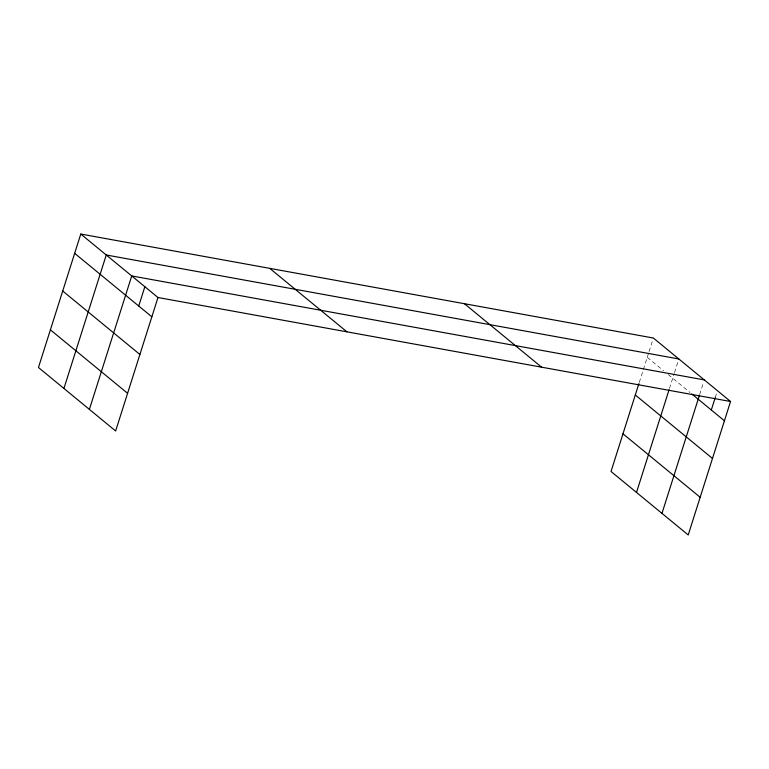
<?xml version="1.0" encoding="UTF-8"?>
<svg xmlns="http://www.w3.org/2000/svg" width="769" height="769" viewBox="0 0 769 769"><rect width="100%" height="100%" fill="white"/><g stroke="black" fill="none" stroke-linecap="round" stroke-linejoin="round"><path stroke-width="0.58" stroke-dasharray="3.85 2.88" d="M639.279 382.433L648.69 352.769M649.046 351.635L653.362 338.024M669.463 388.537L674.153 373.715M674.519 372.581L678.835 358.969M699.627 394.66L703.587 382.183M715.266 397.515L717.073 391.834M647.248 357.316L663.618 370.773M668.165 374.513L690.004 392.469"/><path stroke-width="1.15" d="M80.783 234.045L38.45 367.505L115.638 430.976L157.972 297.516L80.783 234.045L653.362 338.024L730.55 401.495L688.217 534.955L611.028 471.484L638.914 383.577M63.923 388.451L106.257 254.991L678.835 358.969M89.387 409.396L131.73 275.936L704.308 379.915M138.728 306.014L144.851 286.722M636.501 492.429L669.097 389.672M661.974 513.375L699.271 395.795M711.306 409.992L715.266 397.515M157.972 297.516L730.55 401.495M691.821 393.968L724.427 420.787M635.3 394.987L712.479 458.459M622.977 433.812L700.165 497.283M464.418 303.707L541.597 367.178M269.736 268.352L346.925 331.824M74.67 253.337L151.849 316.799M62.712 291.009L139.9 354.48M50.398 329.834L127.587 393.295"/></g></svg>
